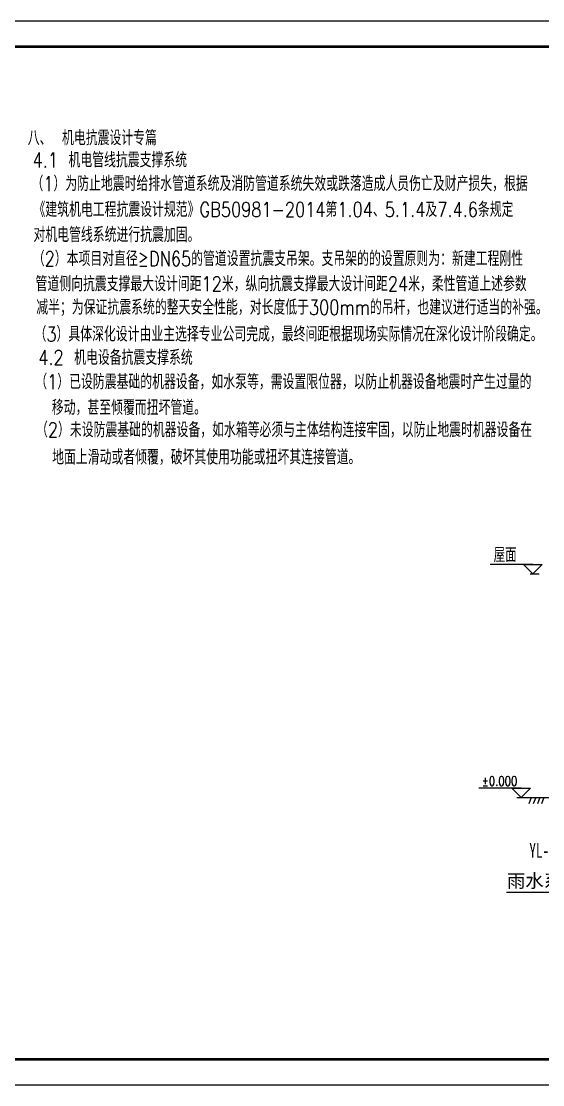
# Model space of a CAD drawing. Extents: x -4407041 to 173436, y -470270 to -29437.
# Drawn here: x -590855 to -539392, y -292187 to -187187 of the extents above; entities that cross this region are included whole.
import ezdxf
from ezdxf.enums import TextEntityAlignment as Align

# ---------------------------------------------------------------- set-up
doc = ezdxf.new("R2010")
doc.units = 0
doc.header["$LTSCALE"] = 1000
doc.header["$MEASUREMENT"] = 0
doc.linetypes.add('30', pattern=[0])
for name, color, linetype in [('COLUMN', 5, 'Continuous'), ('PUB_DIM', 3, 'Continuous'), ('PUB_TEXT', 7, 'Continuous'), ('TWT_DIM', 3, 'Continuous'), ('TWT_TEXT', 7, 'Continuous'), ('TWT_TITLE', 7, 'Continuous'), ('立管', 1, 'Continuous')]:
    doc.layers.add(name, color=color, linetype=linetype)
doc.styles.add('_HZTXT', font='txt.shx', dxfattribs={"width": 0.8, "bigfont": 'hztxt.shx'})
doc.styles.add('DIM_FONT', font='SIMPLEX.shx', dxfattribs={"width": 0.8, "bigfont": 'hztxt.shx'})
doc.styles.add('hztxt', font='SIMPLEX', dxfattribs={"width": 0.8, "height": 3.5, "bigfont": 'HZTXT'})
doc.styles.add('st', font='', dxfattribs={"width": 0.8})
doc.styles.add('STYLE-黑体', font='simhei.ttf')
doc.styles.get('st').set_extended_font_data('NSimSun')

msp = doc.modelspace()

# ---------------------------------------------------------------- linework, layer by layer
at = {"layer": 'COLUMN'}
for p, q in [((-540838.3, -263818.1), (-537828.9, -263818.1)), ((-540519.3, -263819.1), (-540759.9, -264444)), ((-540087.6, -263819.1), (-540328.1, -264444)), ((-539676.4, -263819.1), (-539916.9, -264444)), ((-539272, -263819.1), (-539512.6, -264444))]:
    msp.add_line(p, q, dxfattribs=at)
at = {"layer": 'PUB_DIM'}
for p, q in [((-540372, -240837), (-544568, -240837)), ((-541286.1, -240837), (-539458, -240837)), ((-540372, -241751.1), (-541286.1, -240837)), ((-539458, -240837), (-540372, -241751.1)), ((-540641, -241751.1), (-539727, -241751.1)), ((-541510.6, -262904.1), (-545706.6, -262904.1)), ((-542424.6, -262904.1), (-540596.5, -262904.1)), ((-541510.6, -263818.1), (-542424.6, -262904.1)), ((-540596.5, -262904.1), (-541510.6, -263818.1)), ((-541955.8, -263818.1), (-540838.3, -263818.1))]:
    msp.add_line(p, q, dxfattribs=at)
at = {"layer": 'TWT_DIM', "const_width": 122.5}
msp.add_lwpolyline([(-533243, -273184.2), (-542979.3, -273184.2)], dxfattribs=at)
at = {"layer": 'TWT_TITLE'}
msp.add_lwpolyline([(-661645.5, -292186.9), (-475895.5, -292186.9), (-475895.5, -187186.9), (-661645.5, -187186.9)], close=True, dxfattribs=at)
at = {"layer": 'TWT_TITLE', "const_width": 250}
msp.add_lwpolyline([(-655395.5, -289686.9), (-478395.5, -289686.9), (-478395.5, -189686.9), (-655395.5, -189686.9)], close=True, dxfattribs=at)

# ---------------------------------------------------------------- texts
at = {"layer": 'PUB_DIM', "style": 'DIM_FONT', "width": 0.8}
msp.add_text('%%P0.000', height=914.06, dxfattribs=at).set_placement((-543649.1, -262212.6), align=Align.MIDDLE)
at = {"layer": 'PUB_TEXT', "style": '_HZTXT', "width": 0.8}
for s, p in [('八、 机电抗震设计专篇', (-590217, -199430.7)), ('4.1 机电管线抗震支撑系统', (-589745.3, -201618)), ('（1）为防止地震时给排水管道系统及消防管道系统失效或跌落造成人员伤亡及财产损失，根据', (-589847.4, -203955.4)), ('《建筑机电工程抗震设计规范》GB50981-2014第1.04、5.1.4及7.4.6条规定', (-589648.1, -206510.1)), ('对机电管线系统进行抗震加固。', (-589648.1, -208995.6)), ('（2）本项目对直径≥DN65的管道设置抗震支吊架。支吊架的的设置原则为：新建工程刚性', (-589716.7, -211361.5)), ('管道侧向抗震支撑最大设计间距12米，纵向抗震支撑最大设计间距24米，柔性管道上述参数', (-589444.7, -213849.8)), ('减半；为保证抗震系统的整天安全性能，对长度低于300mm的吊杆，也建议进行适当的补强。', (-589373.8, -216160.4)), ('（3）具体深化设计由业主选择专业公司完成，最终间距根据现场实际情况在深化设计阶段确定。', (-589547, -218809.9)), ('4.2 机电设备抗震支撑系统', (-589185.1, -221119.4)), ('（1）已设防震基础的机器设备，如水泵等，需设置限位器，以防止机器设备地震时产生过量的', (-589473.6, -223515)), ('移动，甚至倾覆而扭坏管道。', (-587838.5, -226060.1)), ('（2）未设防震基础的机器设备，如水箱等必须与主体结构连接牢固，以防止地震时机器设备在', (-589404.4, -228256.7)), ('地面上滑动或者倾覆，破坏其使用功能或扭坏其连接管道。', (-587804.6, -230956.5))]:
    msp.add_text(s, height=1462.5, dxfattribs=at).set_placement(p)
at = {"layer": 'TWT_TEXT', "color": 3, "linetype": '30', "style": 'hztxt', "width": 0.8}
msp.add_text('屋面', height=1421.88, dxfattribs=at).set_placement((-544237.8, -240584.9))
at = {"layer": 'TWT_TEXT', "style": 'STYLE-黑体'}
msp.add_text('雨水系统图', height=1329.11, dxfattribs=at).set_placement((-542924.7, -272717.7))
at = {"layer": '立管', "style": 'st', "width": 0.65}
msp.add_text('YL-1至76', height=1462.5, dxfattribs=at).set_placement((-540709.3, -269780.5))

doc.saveas('drawing.dxf')
